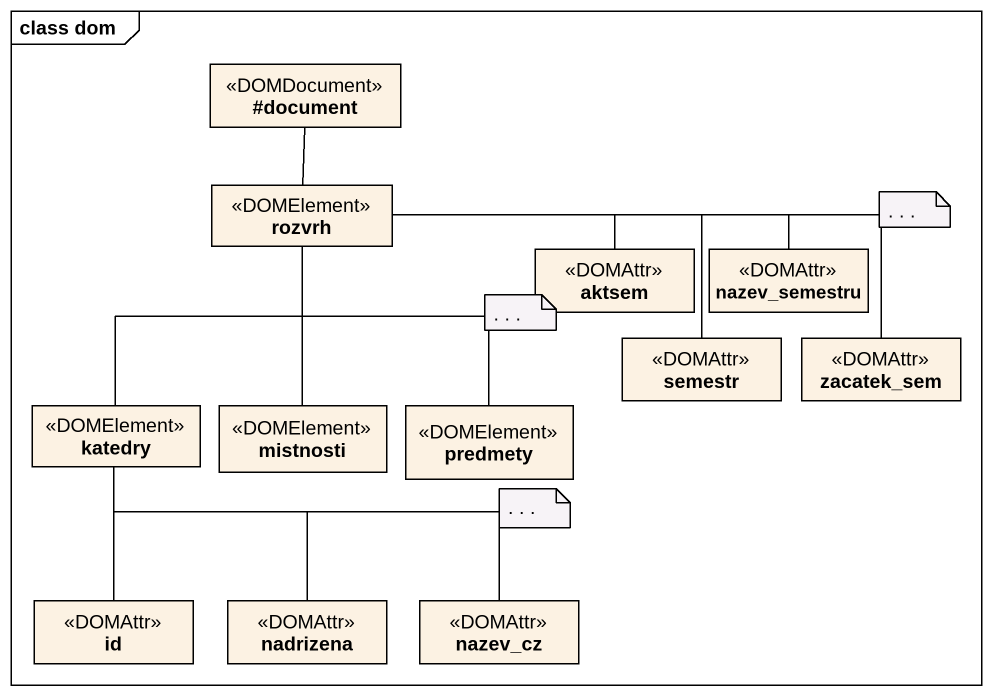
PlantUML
@startuml
mainframe class dom
hide circle
hide empty members
class "#document" as document <<DOMDocument>>
class rozvrh <<DOMElement>>
class aktsem <<DOMAttr>>
class nazev_semestru <<DOMAttr>>
class semestr <<DOMAttr>>
class zacatek_sem <<DOMAttr>>
class katedry <<DOMElement>>
class mistnosti <<DOMElement>>
class predmety <<DOMElement>>
class id <<DOMAttr>>
class nadrizena <<DOMAttr>>
class nazev_cz <<DOMAttr>>
document -- rozvrh
rozvrh -right- aktsem
rozvrh -right- nazev_semestru
rozvrh -right- semestr
rozvrh -right- zacatek_sem
rozvrh -- katedry
rozvrh -- mistnosti
rozvrh -- predmety
katedry -- id
katedry -- nadrizena
katedry -right- nazev_cz
note as N1
  . . .
end note
note as N2
  . . .
end note
note as N3
  . . .
end note
@enduml
